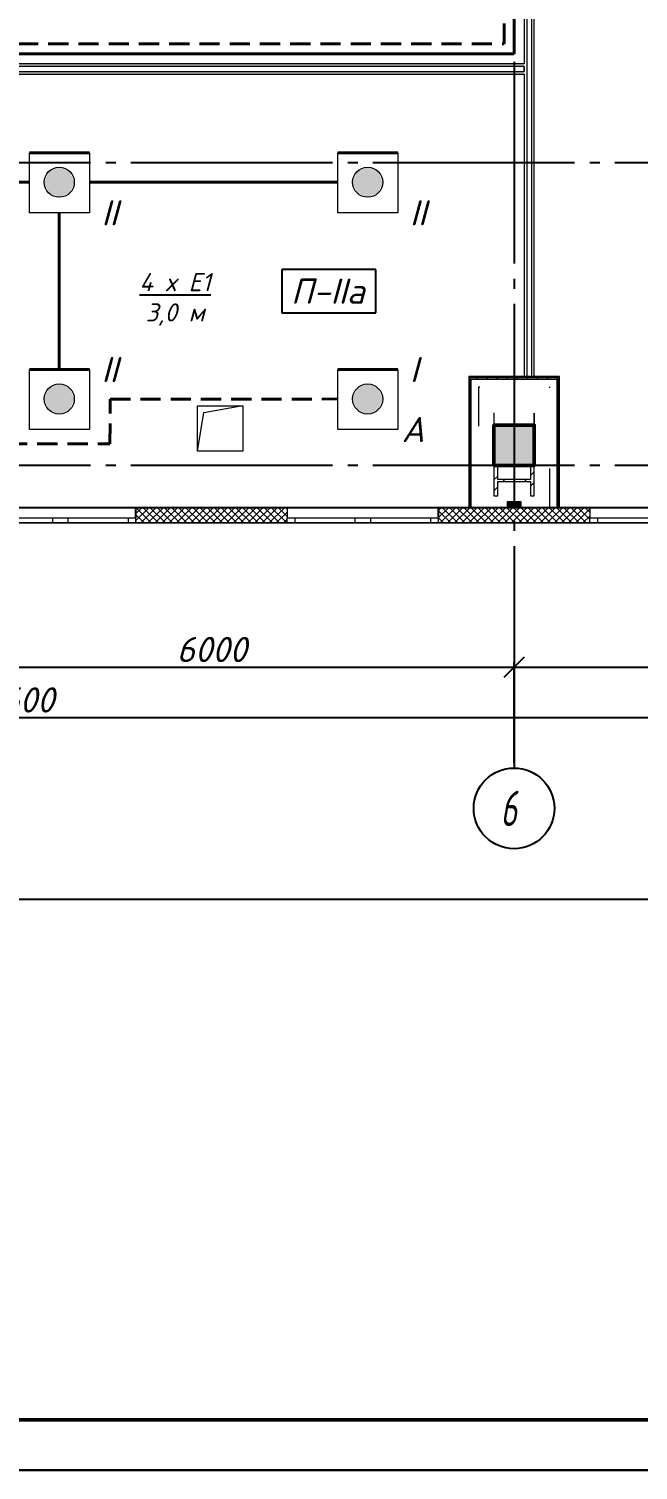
# Model space of a CAD drawing. Header units: millimetres. Extents: x 0 to 1286, y 0 to 420.
# Drawn here: x 350.1 to 410.5, y 0 to 142.9 of the extents above; entities that cross this region are included whole.
import ezdxf

# ---------------------------------------------------------------- set-up
doc = ezdxf.new("R2010")
doc.units = ezdxf.units.MM
for name, pattern in [('JIS_02_2.0', [3, 2, -1]), ('ГОСТ 2.303 5', [24, 20, -1.5, 1, -1.5]), ('СПКБ-0000-000-АР#003$0$Achse', [2300, 0, -800, 1500, 0]), ('СПКБ-0000-000-АР#003$0$Ashe', [300, 200, -100])]:
    doc.linetypes.add(name, pattern=pattern)
for name, color, linetype in [('Viewport2ForCustomObjects_0', 7, 'Continuous'), ('Номер помещения', 7, 'Continuous'), ('Рамка', 7, 'Continuous'), ('СПКБ-0000-000-АР#003$0$Двери ArchiCAD', 7, 'Continuous'), ('СПКБ-0000-000-АР#003$0$Колонны новые', 7, 'Continuous'), ('СПКБ-0000-000-АР#003$0$Колонны существующие', 7, 'Continuous'), ('СПКБ-0000-000-АР#003$0$Окна ArchiCAD', 7, 'Continuous'), ('СПКБ-0000-000-АР#003$0$Перекрытие', 7, 'Continuous'), ('СПКБ-0000-000-АР#003$0$Стены', 7, 'Continuous'), ('СПКБ-0000-000-АР#003$0$Фахверк', 7, 'Continuous'), ('Строительные оси', 7, 'Continuous'), ('ЭО_АВАРИЙНОЕ ОСВЕЩЕНИЕ', 7, 'Continuous'), ('ЭО_РАБОЧЕЕ ОСВЕЩЕНИЕ', 7, 'Continuous')]:
    doc.layers.add(name, color=color, linetype=linetype)
for name, color, linetype, lineweight, true_color in [('СПКБ-0000-000-АР#003$0$Двери ArchiCAD_Ном._пера__161', 7, 'Continuous', 13, 0xe11606), ('СПКБ-0000-000-АР#003$0$Двери ArchiCAD_Ном._пера__23', 7, 'Continuous', 35, 0xff6600), ('СПКБ-0000-000-АР#003$0$Двери ArchiCAD_Ном._пера__3', 7, 'Continuous', 18, 0xff6600), ('СПКБ-0000-000-АР#003$0$Колонны новые_Ном._пера__108', 7, 'Continuous', 13, 0xfd8379), ('СПКБ-0000-000-АР#003$0$Колонны существующие_Ном._пера__102', 7, 'Continuous', 13, 0xcccccc), ('СПКБ-0000-000-АР#003$0$Окна ArchiCAD_Ном._пера__68', 7, 'Continuous', 20, 0xfd4435), ('СПКБ-0000-000-АР#003$0$Стены_Ном._пера__161', 7, 'Continuous', 13, 0xe11606), ('СПКБ-0000-000-АР#003$0$Стены_Ном._пера__68', 7, 'Continuous', 20, 0xfd4435), ('СПКБ-0000-000-АР#003$0$Фахверк_Ном._пера__102', 7, 'Continuous', 13, 0xcccccc)]:
    doc.layers.add(name, color=color, linetype=linetype, lineweight=lineweight, true_color=true_color)
for name, color, linetype, lineweight in [('СПКБ-0000-000-АР#003$0$Колонны новые_Ном._пера__20', 1, 'Continuous', 20), ('СПКБ-0000-000-АР#003$0$Колонны существующие_Ном._пера__141', 7, 'Continuous', 50), ('СПКБ-0000-000-АР#003$0$Окна ArchiCAD_Ном._пера__6', 5, 'Continuous', 9), ('СПКБ-0000-000-АР#003$0$Перекрытие_Ном._пера__1', 7, 'Continuous', 13), ('СПКБ-0000-000-АР#003$0$Стены_Ном._пера__1', 7, 'Continuous', 13), ('СПКБ-0000-000-АР#003$0$Стены_Ном._пера__20', 1, 'Continuous', 20), ('СПКБ-0000-000-АР#003$0$Фахверк_Ном._пера__1', 7, 'Continuous', 13), ('СПКБ-0000-000-АР#003$0$Шахты ОВ_Ном._пера__1', 7, 'Continuous', 13)]:
    doc.layers.add(name, color=color, linetype=linetype, lineweight=lineweight)
doc.styles.add('1.8', font='isocpeui.ttf', dxfattribs={"height": 1.8})
doc.styles.add('2.5', font='isocpeui.ttf')
doc.styles.add('CustomTextStyle3', font='isocpeui.ttf', dxfattribs={"height": 2.5})
doc.styles.add('CustomTextStyle40', font='isocpeui.ttf', dxfattribs={"width": 0.651774, "height": 3.5})
doc.dimstyles.new('ISO-100', dxfattribs={"dimtxt": 2.5, "dimasz": 2, "dimexe": 0.5, "dimexo": 0.5, "dimgap": 0.5, "dimtad": 1, "dimdec": 0, "dimlfac": 100, "dimzin": 0, "dimdsep": 46, "dimtxsty": '2.5', "dimblk": 'OBLIQUE', "dimcen": 0, "dimdle": 0.5, "dimclrd": 3, "dimclre": 3, "dimadec": 0, "dimazin": 0, "dimtfac": 1, "dimtdec": 0, "dimtmove": 0, "dimatfit": 1, "dimfxl": 1, "dimtolj": 1, "dimtzin": 0, "dimlwd": -1, "dimarcsym": 0})
pattern_1 = [(0, (0, 0), (0, 75), [0, -75])]
pattern_2 = [(0, (0, 0), (0, 173.205), [0, -100]), (0, (50, 86.6), (0, 173.205), [0, -100])]
pattern_3 = [(45, (0, 0), (-159.099, 159.099), []), (45, (-53.03, 53.03), (-159.099, 159.099), [])]
pattern_4 = [(45, (0, 0), (-35.35534, 35.35534), []), (135, (0, 0), (35.35534, 35.35534), [])]

# ---------------------------------------------------------------- blocks, each defined once
blk = doc.blocks.new('_Oblique')
at = {"color": 0, "linetype": 'ByBlock', "lineweight": -2}
blk.add_line((-0.5, -0.5), (0.5, 0.5), dxfattribs=at)
blk = doc.blocks.new('*D573')
at = {"layer": 'Defpoints', "color": 0, "ltscale": 100, "transparency": 16777216}
for p in [(398.19, 79.59), (338.19, 69.59), (398.19, 69.59)]:
    blk.add_point(p, dxfattribs=at)
at = {"layer": 'Строительные оси', "color": 3, "lineweight": -2, "ltscale": 100, "transparency": 16777216}
for p, q in [((338.19, 70.09), (338.19, 80.09)), ((398.19, 70.09), (398.19, 80.09))]:
    blk.add_line(p, q, dxfattribs=at)
at = {"layer": 'Строительные оси', "color": 3, "ltscale": 100, "transparency": 16777216}
blk.add_line((337.69, 79.59), (398.69, 79.59), dxfattribs=at)
at = {"layer": 'Строительные оси', "color": 3, "ltscale": 100, "transparency": 16777216, "xscale": 2, "yscale": 2, "zscale": 2, "rotation": 180}
blk.add_blockref('_Oblique', (338.19, 79.59), dxfattribs=at)
at = {"layer": 'Строительные оси', "color": 3, "ltscale": 100, "transparency": 16777216, "xscale": 2, "yscale": 2, "zscale": 2}
blk.add_blockref('_Oblique', (398.19, 79.59), dxfattribs=at)
at = {"layer": 'Строительные оси', "color": 0, "ltscale": 100, "transparency": 16777216, "insert": (368.19, 81.34), "char_height": 2.5, "attachment_point": 5, "style": '2.5'}
blk.add_mtext('\\A1;6000', dxfattribs=at)
blk = doc.blocks.new('*D574')
at = {"layer": 'Defpoints', "color": 0, "ltscale": 100, "transparency": 16777216}
for p in [(458.19, 79.59), (398.19, 69.59), (458.19, 69.59)]:
    blk.add_point(p, dxfattribs=at)
at = {"layer": 'Строительные оси', "color": 3, "lineweight": -2, "ltscale": 100, "transparency": 16777216}
for p, q in [((398.19, 70.09), (398.19, 80.09)), ((458.19, 70.09), (458.19, 80.09))]:
    blk.add_line(p, q, dxfattribs=at)
at = {"layer": 'Строительные оси', "color": 3, "ltscale": 100, "transparency": 16777216}
blk.add_line((397.69, 79.59), (458.69, 79.59), dxfattribs=at)
at = {"layer": 'Строительные оси', "color": 3, "ltscale": 100, "transparency": 16777216, "xscale": 2, "yscale": 2, "zscale": 2, "rotation": 180}
blk.add_blockref('_Oblique', (398.19, 79.59), dxfattribs=at)
at = {"layer": 'Строительные оси', "color": 3, "ltscale": 100, "transparency": 16777216, "xscale": 2, "yscale": 2, "zscale": 2}
blk.add_blockref('_Oblique', (458.19, 79.59), dxfattribs=at)
at = {"layer": 'Строительные оси', "color": 0, "ltscale": 100, "transparency": 16777216, "insert": (428.19, 81.34), "char_height": 2.5, "attachment_point": 5, "style": '2.5'}
blk.add_mtext('\\A1;6000', dxfattribs=at)
blk = doc.blocks.new('*D578')
at = {"layer": 'Defpoints', "color": 0, "ltscale": 100, "transparency": 16777216}
for p in [(584.19, 74.59), (98.19, 69.59), (584.19, 69.59)]:
    blk.add_point(p, dxfattribs=at)
at = {"layer": 'Строительные оси', "color": 3, "ltscale": 100, "transparency": 16777216}
blk.add_line((97.69, 74.59), (584.69, 74.59), dxfattribs=at)
at = {"layer": 'Строительные оси', "color": 3, "lineweight": -2, "ltscale": 100, "transparency": 16777216}
for p, q in [((98.19, 70.09), (98.19, 75.09)), ((584.19, 70.09), (584.19, 75.09))]:
    blk.add_line(p, q, dxfattribs=at)
at = {"layer": 'Строительные оси', "color": 3, "ltscale": 100, "transparency": 16777216, "xscale": 2, "yscale": 2, "zscale": 2, "rotation": 180}
blk.add_blockref('_Oblique', (98.19, 74.59), dxfattribs=at)
at = {"layer": 'Строительные оси', "color": 3, "ltscale": 100, "transparency": 16777216, "xscale": 2, "yscale": 2, "zscale": 2}
blk.add_blockref('_Oblique', (584.19, 74.59), dxfattribs=at)
at = {"layer": 'Строительные оси', "color": 0, "ltscale": 100, "transparency": 16777216, "insert": (348.08, 76.34), "char_height": 2.5, "attachment_point": 5, "style": '2.5'}
blk.add_mtext('\\A1;48600', dxfattribs=at)
blk = doc.blocks.new('*E601')
at = {"layer": 'Номер помещения', "color": 6, "linetype": 'Continuous'}
for p, q in [((46.71, -1.72), (37.4, -1.72)), ((37.4, -1.72), (37.4, -6.02)), ((46.71, -6.02), (46.71, -1.72)), ((37.4, -6.02), (46.71, -6.02))]:
    blk.add_line(p, q, dxfattribs=at)
at = {"layer": 'Строительные оси', "color": 3, "linetype": 'ГОСТ 2.303 5', "lineweight": 25}
for p, q in [((60.43, 258.86), (60.43, -45.14)), ((186.43, 8.86), (-283.57, 8.86)), ((186.43, -21.14), (-283.57, -21.14)), ((60.43, -45.14), (60.43, -51.14))]:
    blk.add_line(p, q, dxfattribs=at)
at = {"layer": 'Строительные оси', "color": 3, "linetype": 'Continuous', "lineweight": 25}
blk.add_circle((60.43, -55.14), 4, dxfattribs=at)
at = {"layer": 'ЭО_АВАРИЙНОЕ ОСВЕЩЕНИЕ', "color": 1, "linetype": 'JIS_02_2.0', "lineweight": 40}
for p, q in [((59.43, 20.65), (59.43, 50.24)), ((-33.77, 20.65), (59.43, 20.65)), ((20.35, -19), (20.38, -14.58)), ((20.38, -14.58), (42.95, -14.56)), ((10.15, -19), (20.35, -19))]:
    blk.add_line(p, q, dxfattribs=at)
at = {"layer": 'ЭО_АВАРИЙНОЕ ОСВЕЩЕНИЕ', "color": 1, "lineweight": 40}
blk.add_line((42.95, -11.64), (48.9, -11.64), dxfattribs=at)
at = {"layer": 'ЭО_АВАРИЙНОЕ ОСВЕЩЕНИЕ', "color": 7, "lineweight": 0}
for p, q in [((42.95, -17.59), (42.95, -11.64)), ((48.9, -11.64), (48.9, -17.59)), ((48.9, -17.59), (42.95, -17.59))]:
    blk.add_line(p, q, dxfattribs=at)
blk.add_circle((45.91, -14.56), 1.49, dxfattribs=at)
at = {"layer": 'ЭО_АВАРИЙНОЕ ОСВЕЩЕНИЕ', "color": 1, "lineweight": 0}
for points in [[(44.86, -13.51), (44.42, -14.56), (47.4, -14.56)], [(45.91, -13.07), (44.86, -13.51), (46.96, -13.51)], [(44.86, -13.51), (46.96, -13.51), (47.4, -14.56)], [(44.42, -14.56), (44.86, -15.61), (46.96, -15.61)], [(44.42, -14.56), (47.4, -14.56), (46.96, -15.61)], [(44.86, -15.61), (46.96, -15.61), (45.91, -16.05)]]:
    blk.add_solid(points, dxfattribs=at)
at = {"layer": 'ЭО_РАБОЧЕЕ ОСВЕЩЕНИЕ', "color": 5, "lineweight": 40}
for p, q in [((60.43, 19.65), (60.43, 52.75)), ((-32.77, 19.65), (60.43, 19.65)), ((12.37, 9.85), (18.32, 9.85)), ((42.95, 9.85), (48.9, 9.85)), ((12.37, 6.92), (-12.26, 6.92)), ((42.95, 6.92), (18.32, 6.92)), ((15.33, -11.64), (15.33, 3.9)), ((12.37, -11.64), (18.32, -11.64))]:
    blk.add_line(p, q, dxfattribs=at)
at = {"layer": 'ЭО_РАБОЧЕЕ ОСВЕЩЕНИЕ', "color": 7, "lineweight": 0}
for p, q in [((12.37, 3.9), (12.37, 9.85)), ((18.32, 9.85), (18.32, 3.9)), ((42.95, 3.9), (42.95, 9.85)), ((48.9, 9.85), (48.9, 3.9)), ((18.32, 3.9), (12.37, 3.9)), ((48.9, 3.9), (42.95, 3.9)), ((12.37, -17.59), (12.37, -11.64)), ((18.32, -11.64), (18.32, -17.59)), ((18.32, -17.59), (12.37, -17.59))]:
    blk.add_line(p, q, dxfattribs=at)
for centre in [(15.33, 6.92), (45.91, 6.92), (15.33, -14.56)]:
    blk.add_circle(centre, 1.49, dxfattribs=at)
at = {"layer": 'ЭО_РАБОЧЕЕ ОСВЕЩЕНИЕ', "color": 5, "lineweight": 0}
for points in [[(14.28, 7.97), (13.84, 6.92), (16.82, 6.92)], [(15.33, 8.41), (14.28, 7.97), (16.38, 7.97)], [(14.28, 7.97), (16.38, 7.97), (16.82, 6.92)], [(44.86, 7.97), (44.42, 6.92), (47.4, 6.92)], [(45.91, 8.41), (44.86, 7.97), (46.96, 7.97)], [(44.86, 7.97), (46.96, 7.97), (47.4, 6.92)], [(13.84, 6.92), (14.28, 5.87), (16.38, 5.87)], [(13.84, 6.92), (16.82, 6.92), (16.38, 5.87)], [(14.28, 5.87), (16.38, 5.87), (15.33, 5.43)], [(44.42, 6.92), (44.86, 5.87), (46.96, 5.87)], [(44.42, 6.92), (47.4, 6.92), (46.96, 5.87)], [(44.86, 5.87), (46.96, 5.87), (45.91, 5.43)], [(14.28, -13.51), (13.84, -14.56), (16.82, -14.56)], [(15.33, -13.07), (14.28, -13.51), (16.38, -13.51)], [(14.28, -13.51), (16.38, -13.51), (16.82, -14.56)], [(13.84, -14.56), (14.28, -15.61), (16.38, -15.61)], [(13.84, -14.56), (16.82, -14.56), (16.38, -15.61)], [(14.28, -15.61), (16.38, -15.61), (15.33, -16.05)]]:
    blk.add_solid(points, dxfattribs=at)
at = {"layer": 'Номер помещения', "color": 0, "linetype": 'Continuous', "style": 'CustomTextStyle3'}
blk.add_text('П-IIа', height=2.5, dxfattribs=at).set_placement((38.3, -5.12))
at = {"layer": 'Строительные оси', "linetype": 'Continuous', "lineweight": 25, "style": 'CustomTextStyle40', "width": 0.651774}
blk.add_text('6', height=3.5, dxfattribs=at).set_placement((59.08, -56.89))
blk = doc.blocks.new('СПКБ-0000-000-АР#003$0$Перекрытие_1', base_point=(-24407, -2530))
at = {"layer": 'СПКБ-0000-000-АР#003$0$Перекрытие_Ном._пера__1', "color": 7, "linetype": 'Continuous', "lineweight": 13, "flags": 128}
blk.add_lwpolyline([(-24407, -2530), (-24407, 18887), (-23564, 18886), (-23564, 17145), (-22884, 17145), (-20993, 17145), (-20023, 17145), (-20023, 20247), (-17952, 20247), (-17957, 23688), (-17957, 25286), (17853, 25286), (17853, -2530), (5843, -2530), (243, -2530)], close=True, dxfattribs=at)
blk = doc.blocks.new('СПКБ-0000-000-АР#003$0$Двупольная Дверь 19_3')
at = {"layer": 'СПКБ-0000-000-АР#003$0$Двери ArchiCAD_Ном._пера__161', "color": 12, "linetype": 'Continuous', "lineweight": 13, "true_color": 0xe11606}
for p, q in [((-700, 0), (-737, 0)), ((-700, 0), (-700, -25)), ((700, 0), (700, -25)), ((700, 0), (737, 0)), ((-700, -100), (-737, -100)), ((-700, -25), (-700, -75)), ((-700, -75), (-700, -100)), ((700, -25), (700, -75)), ((700, -75), (700, -100)), ((700, -100), (737, -100))]:
    blk.add_line(p, q, dxfattribs=at)
at = {"layer": 'СПКБ-0000-000-АР#003$0$Двери ArchiCAD_Ном._пера__23', "color": 30, "linetype": 'Continuous', "lineweight": 35, "true_color": 0xff6600}
for p, q in [((-660, 0), (-700, 0)), ((-700, 0), (-700, -115)), ((-660, -115), (-660, 0)), ((700, 0), (660, 0)), ((660, 0), (660, -115)), ((700, -115), (700, 0)), ((-700, -115), (-660, -115)), ((660, -115), (700, -115))]:
    blk.add_line(p, q, dxfattribs=at)
at = {"layer": 'СПКБ-0000-000-АР#003$0$Двери ArchiCAD_Ном._пера__3', "color": 30, "linetype": 'Continuous', "lineweight": 18, "true_color": 0xff6600}
for p, q in [((-660, 0), (-88, 330)), ((660, 0), (88, 330))]:
    blk.add_line(p, q, dxfattribs=at)
for centre, start, end in [((-660, 0), 0, 30), ((660, 0), 150, 180)]:
    blk.add_arc(centre, 660, start, end, dxfattribs=at)
blk = doc.blocks.new('СПКБ-0000-000-АР#003$0$Стена_32', base_point=(6243, 6576))
at = {"layer": 'СПКБ-0000-000-АР#003$0$Стены_Ном._пера__161', "linetype": 'Continuous', "lineweight": 13, "true_color": 0xe11606}
h = blk.add_hatch(dxfattribs=at)
h.set_pattern_fill('ГИПС', color=12, style=0, pattern_type=2)
h.set_pattern_definition(pattern_1)
h.paths.add_polyline_path([(6143, 6576), (6143, 4963), (6168, 4963), (6168, 6576)])
h = blk.add_hatch(dxfattribs=at)
h.set_pattern_fill('ГИПС', color=12, style=0, pattern_type=2)
h.set_pattern_definition(pattern_1)
h.paths.add_polyline_path([(6218, 6576), (6218, 4963), (6243, 4963), (6243, 6576)])
h = blk.add_hatch(dxfattribs=at)
h.set_pattern_fill('ГИПС', color=12, style=0, pattern_type=2)
h.set_pattern_definition(pattern_1)
h.paths.add_polyline_path([(6143, -1234), (6168, -1234), (6168, 3563), (6143, 3563)])
h = blk.add_hatch(dxfattribs=at)
h.set_pattern_fill('ГИПС', color=12, style=0, pattern_type=2)
h.set_pattern_definition(pattern_1)
h.paths.add_polyline_path([(6218, -1234), (6243, -1234), (6243, 3563), (6218, 3563)])
at = {"layer": 'СПКБ-0000-000-АР#003$0$Стены_Ном._пера__161', "color": 12, "linetype": 'Continuous', "lineweight": 13, "true_color": 0xe11606}
for p, q in [((6168, 6576), (6168, 4963)), ((6218, 4963), (6218, 6576)), ((6143, 4963), (6143, 5000)), ((6143, 4963), (6168, 4963)), ((6168, 4963), (6218, 4963)), ((6218, 4963), (6243, 4963)), ((6243, 4963), (6243, 5000)), ((6143, 3563), (6143, 3526)), ((6143, 3563), (6168, 3563)), ((6168, 3563), (6168, -1234)), ((6168, 3563), (6218, 3563)), ((6218, -1234), (6218, 3563)), ((6218, 3563), (6243, 3563)), ((6243, 3563), (6243, 3526))]:
    blk.add_line(p, q, dxfattribs=at)
at = {"layer": 'СПКБ-0000-000-АР#003$0$Стены_Ном._пера__161', "color": 12, "linetype": 'Continuous', "lineweight": 13, "true_color": 0xe11606, "flags": 128}
for points in [[(6143, 6576), (6143, 4963)], [(6243, 6576), (6143, 6576)], [(6243, 5186), (6243, 6576)], [(6243, 5111), (6243, 5161)], [(6243, 4963), (6243, 5086)], [(6143, 3563), (6143, 1865)], [(6243, -1234), (6243, 3563)], [(6143, 1840), (6143, 1790)], [(6143, 1765), (6143, -1234)], [(6143, -1234), (6243, -1234)]]:
    blk.add_lwpolyline(points, dxfattribs=at)
at = {"layer": 'СПКБ-0000-000-АР#003$0$Двери ArchiCAD', "color": 21, "linetype": 'Continuous', "lineweight": 18, "true_color": 0xff9955, "xscale": -1, "zscale": 1000, "rotation": 90}
blk.add_blockref('СПКБ-0000-000-АР#003$0$Двупольная Дверь 19_3', (6143, 4263), dxfattribs=at)
blk = doc.blocks.new('СПКБ-0000-000-АР#003$0$Стена_36', base_point=(6243, 1765))
at = {"layer": 'СПКБ-0000-000-АР#003$0$Стены_Ном._пера__161', "linetype": 'Continuous', "lineweight": 13, "true_color": 0xe11606}
h = blk.add_hatch(dxfattribs=at)
h.set_pattern_fill('ГИПС', color=12, style=0, pattern_type=2)
h.set_pattern_definition(pattern_1)
h.paths.add_polyline_path([(6143, 1865), (-3177, 1865), (-3152, 1840), (6143, 1840)])
h = blk.add_hatch(dxfattribs=at)
h.set_pattern_fill('ГИПС', color=12, style=0, pattern_type=2)
h.set_pattern_definition(pattern_1)
h.paths.add_polyline_path([(-3077, 1765), (6143, 1765), (6143, 1790), (-3102, 1790)])
at = {"layer": 'СПКБ-0000-000-АР#003$0$Стены_Ном._пера__161', "color": 12, "linetype": 'Continuous', "lineweight": 13, "true_color": 0xe11606}
for p, q in [((6143, 1840), (-3152, 1840)), ((-3102, 1790), (6143, 1790))]:
    blk.add_line(p, q, dxfattribs=at)
at = {"layer": 'СПКБ-0000-000-АР#003$0$Стены_Ном._пера__161', "color": 12, "linetype": 'Continuous', "lineweight": 13, "true_color": 0xe11606, "flags": 128}
for points in [[(6143, 1865), (-3177, 1865)], [(-3077, 1765), (6143, 1765)], [(6143, 1790), (6143, 1840)]]:
    blk.add_lwpolyline(points, dxfattribs=at)
blk = doc.blocks.new('СПКБ-0000-000-АР#003$0$Стена_158', base_point=(6393, -1334))
at = {"layer": 'СПКБ-0000-000-АР#003$0$Стены_Ном._пера__20', "linetype": 'Continuous', "lineweight": 20}
h = blk.add_hatch(dxfattribs=at)
h.set_pattern_fill('ШТУКАТУРКА', color=1, style=0, pattern_type=2)
h.set_pattern_definition(pattern_2)
h.paths.add_polyline_path([(6468, -1259), (6468, -2535), (6481, -2535), (6481, -1246)])
h = blk.add_hatch(dxfattribs=at)
h.set_pattern_fill('ШТУКАТУРКА', color=1, style=0, pattern_type=2)
h.set_pattern_definition(pattern_2)
h.paths.add_polyline_path([(6493, -2535), (6493, -1234), (6481, -1246), (6481, -2535)])
at = {"layer": 'СПКБ-0000-000-АР#003$0$Стены_Ном._пера__1', "color": 7, "linetype": 'СПКБ-0000-000-АР#003$0$Achse', "lineweight": 13, "flags": 128}
blk.add_lwpolyline([(6393, -1334), (6393, -2535)], dxfattribs=at)
at = {"layer": 'СПКБ-0000-000-АР#003$0$Стены_Ном._пера__1', "color": 7, "linetype": 'Continuous', "lineweight": 13, "flags": 128}
blk.add_lwpolyline([(6393, -2535), (6468, -2535)], dxfattribs=at)
at = {"layer": 'СПКБ-0000-000-АР#003$0$Стены_Ном._пера__20', "color": 1, "linetype": 'Continuous', "lineweight": 20, "flags": 128}
for points in [[(6493, -2535), (6493, -1234)], [(6468, -2535), (6481, -2535)], [(6481, -2535), (6493, -2535)]]:
    blk.add_lwpolyline(points, dxfattribs=at)
at = {"layer": 'СПКБ-0000-000-АР#003$0$Стены_Ном._пера__68', "color": 20, "linetype": 'Continuous', "lineweight": 20, "true_color": 0xfd4435}
for p, q in [((6468, -1259), (6468, -2535)), ((6481, -2535), (6481, -1246))]:
    blk.add_line(p, q, dxfattribs=at)
blk = doc.blocks.new('СПКБ-0000-000-АР#003$0$Стена_159', base_point=(5693, -1334))
at = {"layer": 'СПКБ-0000-000-АР#003$0$Стены_Ном._пера__20', "linetype": 'Continuous', "lineweight": 20}
h = blk.add_hatch(dxfattribs=at)
h.set_pattern_fill('ШТУКАТУРКА', color=1, style=0, pattern_type=2)
h.set_pattern_definition(pattern_2)
h.paths.add_polyline_path([(5593, -1234), (5593, -2535), (5605, -2535), (5605, -1246)])
h = blk.add_hatch(dxfattribs=at)
h.set_pattern_fill('ШТУКАТУРКА', color=1, style=0, pattern_type=2)
h.set_pattern_definition(pattern_2)
h.paths.add_polyline_path([(5618, -2535), (5618, -1259), (5605, -1246), (5605, -2535)])
at = {"layer": 'СПКБ-0000-000-АР#003$0$Стены_Ном._пера__1', "color": 7, "linetype": 'СПКБ-0000-000-АР#003$0$Achse', "lineweight": 13, "flags": 128}
blk.add_lwpolyline([(5693, -2535), (5693, -1334)], dxfattribs=at)
at = {"layer": 'СПКБ-0000-000-АР#003$0$Стены_Ном._пера__1', "color": 7, "linetype": 'Continuous', "lineweight": 13, "flags": 128}
blk.add_lwpolyline([(5693, -2535), (5618, -2535)], dxfattribs=at)
at = {"layer": 'СПКБ-0000-000-АР#003$0$Стены_Ном._пера__20', "color": 1, "linetype": 'Continuous', "lineweight": 20, "flags": 128}
for points in [[(5593, -1234), (5593, -2535)], [(5605, -2535), (5593, -2535)], [(5618, -2535), (5605, -2535)]]:
    blk.add_lwpolyline(points, dxfattribs=at)
at = {"layer": 'СПКБ-0000-000-АР#003$0$Стены_Ном._пера__68', "color": 20, "linetype": 'Continuous', "lineweight": 20, "true_color": 0xfd4435}
for p, q in [((5605, -1246), (5605, -2535)), ((5618, -2535), (5618, -1259))]:
    blk.add_line(p, q, dxfattribs=at)
blk = doc.blocks.new('СПКБ-0000-000-АР#003$0$Стена_160', base_point=(5693, -1334))
at = {"layer": 'СПКБ-0000-000-АР#003$0$Стены_Ном._пера__20', "linetype": 'Continuous', "lineweight": 20}
h = blk.add_hatch(dxfattribs=at)
h.set_pattern_fill('ШТУКАТУРКА', color=1, style=0, pattern_type=2)
h.set_pattern_definition(pattern_2)
h.paths.add_polyline_path([(6493, -1234), (5593, -1234), (5605, -1246), (6481, -1246)])
h = blk.add_hatch(dxfattribs=at)
h.set_pattern_fill('ШТУКАТУРКА', color=1, style=0, pattern_type=2)
h.set_pattern_definition(pattern_2)
h.paths.add_polyline_path([(5618, -1259), (6468, -1259), (6481, -1246), (5605, -1246)])
at = {"layer": 'СПКБ-0000-000-АР#003$0$Стены_Ном._пера__1', "color": 7, "linetype": 'СПКБ-0000-000-АР#003$0$Achse', "lineweight": 13, "flags": 128}
blk.add_lwpolyline([(5693, -1334), (6393, -1334)], dxfattribs=at)
at = {"layer": 'СПКБ-0000-000-АР#003$0$Стены_Ном._пера__20', "color": 1, "linetype": 'Continuous', "lineweight": 20, "flags": 128}
blk.add_lwpolyline([(6493, -1234), (5593, -1234)], dxfattribs=at)
at = {"layer": 'СПКБ-0000-000-АР#003$0$Стены_Ном._пера__68', "color": 20, "linetype": 'Continuous', "lineweight": 20, "true_color": 0xfd4435}
for p, q in [((6481, -1246), (5605, -1246)), ((5618, -1259), (6468, -1259))]:
    blk.add_line(p, q, dxfattribs=at)
blk = doc.blocks.new('СПКБ-0000-000-АР#003$0$Колонна_7', base_point=(6043, -1914))
at = {"layer": 'СПКБ-0000-000-АР#003$0$Колонны существующие_Ном._пера__102', "linetype": 'Continuous', "lineweight": 13, "true_color": 0xcccccc}
blk.add_hatch(color=254, dxfattribs=at).paths.add_polyline_path([(5843, -2114), (6243, -2114), (6243, -1714), (5843, -1714)])
at = {"layer": 'СПКБ-0000-000-АР#003$0$Колонны существующие_Ном._пера__141', "color": 7, "linetype": 'Continuous', "lineweight": 50, "flags": 128}
blk.add_lwpolyline([(5843, -2114), (6243, -2114), (6243, -1714), (5843, -1714)], close=True, dxfattribs=at)
blk = doc.blocks.new('СПКБ-0000-000-АР#003$0$Колонна_39', base_point=(6043, -2264))
at = {"layer": 'СПКБ-0000-000-АР#003$0$Колонны новые_Ном._пера__108', "linetype": 'Continuous', "lineweight": 13, "true_color": 0xfd8379}
h = blk.add_hatch(dxfattribs=at)
h.set_pattern_fill('СТАЛЬ', color=11, style=0, pattern_type=2)
h.set_pattern_definition(pattern_3)
h.paths.add_polyline_path([(6243, -2414), (6243, -2114), (6207, -2114), (6207, -2255), (5880, -2255), (5880, -2114), (5843, -2114), (5843, -2414), (5880, -2414), (5880, -2273), (6207, -2273), (6207, -2414)])
at = {"layer": 'СПКБ-0000-000-АР#003$0$Колонны новые_Ном._пера__20', "color": 1, "linetype": 'Continuous', "lineweight": 20}
for p, q in [((5880, -2114), (5843, -2114)), ((5843, -2114), (5843, -2414)), ((5880, -2255), (5880, -2114)), ((6243, -2114), (6207, -2114)), ((6207, -2114), (6207, -2255)), ((6243, -2414), (6243, -2114)), ((6207, -2255), (5880, -2255)), ((5880, -2414), (5880, -2273)), ((5880, -2273), (6207, -2273)), ((6207, -2273), (6207, -2414)), ((5843, -2414), (5880, -2414)), ((6207, -2414), (6243, -2414))]:
    blk.add_line(p, q, dxfattribs=at)
blk = doc.blocks.new('СПКБ-0000-000-АР#003$0$Колонна_40', base_point=(5843, -1657))
at = {"layer": 'СПКБ-0000-000-АР#003$0$Колонны новые_Ном._пера__108', "linetype": 'Continuous', "lineweight": 13, "true_color": 0xfd8379}
h = blk.add_hatch(dxfattribs=at)
h.set_pattern_fill('СТАЛЬ', color=11, style=0, pattern_type=2)
h.set_pattern_definition(pattern_3)
h.paths.add_polyline_path([(6243, -1598), (6241, -1598), (6241, -1711), (5845, -1711), (5845, -1598), (5843, -1598), (5843, -1711), (5843, -1713), (5845, -1713), (6241, -1713), (6243, -1713), (6243, -1711)])
at = {"layer": 'СПКБ-0000-000-АР#003$0$Колонны новые_Ном._пера__20', "color": 1, "linetype": 'Continuous', "lineweight": 20}
for p, q in [((5845, -1598), (5843, -1598)), ((5843, -1598), (5843, -1711)), ((5843, -1711), (5843, -1713)), ((5843, -1713), (5845, -1713)), ((5845, -1711), (5845, -1598)), ((6241, -1711), (5845, -1711)), ((5845, -1713), (6241, -1713)), ((6243, -1598), (6241, -1598)), ((6241, -1598), (6241, -1711)), ((6241, -1713), (6243, -1713)), ((6243, -1711), (6243, -1598)), ((6243, -1713), (6243, -1711))]:
    blk.add_line(p, q, dxfattribs=at)
blk = doc.blocks.new('СПКБ-0000-000-АР#003$0$Двустворчатое Окно 19')
at = {"layer": 'СПКБ-0000-000-АР#003$0$Окна ArchiCAD_Ном._пера__6', "color": 5, "linetype": 'Continuous', "lineweight": 9}
for p, q in [((-750, 0), (-675, 0)), ((-747, 100), (747, 100)), ((-675, 0), (-675, -50)), ((-675, 0), (-75, 0)), ((-75, -50), (-75, 0)), ((-75, 0), (0, 0)), ((0, 0), (75, 0)), ((75, 0), (75, -50)), ((75, 0), (675, 0)), ((675, -50), (675, 0)), ((675, 0), (750, 0)), ((-750, -50), (750, -50)), ((-675, -50), (-750, -50)), ((-75, -50), (-675, -50)), ((0, -50), (-75, -50)), ((75, -50), (0, -50)), ((675, -50), (75, -50)), ((750, -50), (675, -50))]:
    blk.add_line(p, q, dxfattribs=at)
at = {"layer": 'СПКБ-0000-000-АР#003$0$Окна ArchiCAD_Ном._пера__68', "color": 20, "linetype": 'Continuous', "lineweight": 20, "true_color": 0xfd4435}
for p, q in [((-750, -47), (-750, 0)), ((750, -47), (750, 0)), ((-750, -50), (-750, -47)), ((750, -50), (750, -47))]:
    blk.add_line(p, q, dxfattribs=at)
blk = doc.blocks.new('СПКБ-0000-000-АР#003$0$Стена_228', base_point=(-24407, -2534))
at = {"layer": 'СПКБ-0000-000-АР#003$0$Стены_Ном._пера__68', "linetype": 'Continuous', "lineweight": 20, "true_color": 0xfd4435}
for points in [[(2290, -2534), (2290, -2634), (2293, -2634), (2293, -2537), (2293, -2534)], [(2293, -2537), (3793, -2537), (3793, -2534), (2293, -2534)], [(3793, -2534), (3793, -2537), (3793, -2634), (3796, -2634), (3796, -2534)], [(5290, -2534), (5290, -2634), (5293, -2634), (5293, -2537), (5293, -2534)], [(5293, -2537), (6793, -2537), (6793, -2534), (5293, -2534)], [(6793, -2534), (6793, -2537), (6793, -2634), (6796, -2634), (6796, -2534)], [(3793, -2681), (2293, -2681), (2293, -2684), (3793, -2684)], [(5293, -2681), (5293, -2684), (6793, -2684), (6793, -2681)]]:
    blk.add_hatch(color=20, dxfattribs=at).paths.add_polyline_path(points)
h = blk.add_hatch(dxfattribs=at)
h.set_pattern_fill('СЕТКА_5X5_ДИАГОНАЛЬНАЯ', color=20, style=0, pattern_type=2)
h.set_pattern_definition(pattern_4)
h.paths.add_polyline_path([(2293, -2537), (2293, -2634), (2293, -2681), (3793, -2681), (3793, -2634), (3793, -2537)])
h = blk.add_hatch(dxfattribs=at)
h.set_pattern_fill('СЕТКА_5X5_ДИАГОНАЛЬНАЯ', color=20, style=0, pattern_type=2)
h.set_pattern_definition(pattern_4)
h.paths.add_polyline_path([(5293, -2634), (5293, -2681), (6793, -2681), (6793, -2634), (6793, -2537), (5293, -2537)])
at = {"layer": 'СПКБ-0000-000-АР#003$0$Стены_Ном._пера__68', "color": 20, "linetype": 'Continuous', "lineweight": 20, "true_color": 0xfd4435}
for p, q in [((2290, -2634), (2290, -2534)), ((2293, -2534), (2290, -2534)), ((3793, -2537), (2293, -2537)), ((2293, -2537), (2293, -2634)), ((3793, -2534), (3796, -2534)), ((3793, -2537), (3793, -2634)), ((3796, -2634), (3796, -2534)), ((5290, -2634), (5290, -2534)), ((5293, -2534), (5290, -2534)), ((6793, -2537), (5293, -2537)), ((5293, -2537), (5293, -2634)), ((6793, -2534), (6796, -2534)), ((6793, -2537), (6793, -2634)), ((6796, -2634), (6796, -2534)), ((2293, -2634), (2290, -2634)), ((2293, -2681), (2293, -2634)), ((2293, -2681), (3793, -2681)), ((2293, -2684), (2293, -2681)), ((3793, -2634), (3796, -2634)), ((3793, -2681), (3793, -2634)), ((3793, -2684), (3793, -2681)), ((5293, -2634), (5290, -2634)), ((5293, -2681), (5293, -2634)), ((5293, -2681), (6793, -2681)), ((5293, -2684), (5293, -2681)), ((6793, -2634), (6796, -2634)), ((6793, -2681), (6793, -2634)), ((6793, -2684), (6793, -2681))]:
    blk.add_line(p, q, dxfattribs=at)
at = {"layer": 'СПКБ-0000-000-АР#003$0$Стены_Ном._пера__68', "color": 20, "linetype": 'Continuous', "lineweight": 20, "true_color": 0xfd4435, "flags": 128}
for points in [[(3793, -2534), (2293, -2534)], [(6793, -2534), (5293, -2534)], [(2293, -2684), (3793, -2684)], [(5293, -2684), (6793, -2684)]]:
    blk.add_lwpolyline(points, dxfattribs=at)
at = {"layer": 'СПКБ-0000-000-АР#003$0$Окна ArchiCAD', "color": 5, "linetype": 'Continuous', "lineweight": 9, "zscale": 1000}
for p in [(1543, -2634), (4543, -2634), (7543, -2634)]:
    blk.add_blockref('СПКБ-0000-000-АР#003$0$Двустворчатое Окно 19', p, dxfattribs=at)
blk = doc.blocks.new('СПКБ-0000-000-АР#003$0$Колонна_129', base_point=(6043, -2504))
at = {"layer": 'СПКБ-0000-000-АР#003$0$Фахверк_Ном._пера__102', "linetype": 'Continuous', "lineweight": 13, "true_color": 0xcccccc}
blk.add_hatch(color=254, dxfattribs=at).paths.add_polyline_path([(5973, -2534), (6113, -2534), (6113, -2474), (5973, -2474)])
at = {"layer": 'СПКБ-0000-000-АР#003$0$Фахверк_Ном._пера__1', "color": 7, "linetype": 'Continuous', "lineweight": 13, "flags": 128}
blk.add_lwpolyline([(5973, -2534), (6113, -2534), (6113, -2474), (5973, -2474)], close=True, dxfattribs=at)
blk = doc.blocks.new('*E600')
at = {"layer": 'СПКБ-0000-000-АР#003$0$Шахты ОВ_Ном._пера__1', "color": 7, "linetype": 'Continuous', "lineweight": 13}
for p, q in [((275.231, 10.929), (279.094, 11.626)), ((274.594, 7.126), (275.231, 10.929))]:
    blk.add_line(p, q, dxfattribs=at)
at = {"layer": 'СПКБ-0000-000-АР#003$0$Шахты ОВ_Ном._пера__1', "color": 7, "linetype": 'СПКБ-0000-000-АР#003$0$Ashe', "lineweight": 13, "flags": 128}
blk.add_lwpolyline([(274.594, 11.604), (279.094, 11.604), (279.094, 7.104), (274.594, 7.104)], close=True, dxfattribs=at)
at = {"layer": 'СПКБ-0000-000-АР#003$0$Колонны новые', "color": 1, "lineweight": 20, "xscale": 0.01, "yscale": 0.01, "zscale": 0.01}
for name, p in [('СПКБ-0000-000-АР#003$0$Колонна_40', (303.999, 10.276)), ('СПКБ-0000-000-АР#003$0$Колонна_39', (305.999, 4.201))]:
    blk.add_blockref(name, p, dxfattribs=at)
at = {"layer": 'СПКБ-0000-000-АР#003$0$Колонны существующие', "color": 7, "lineweight": 50, "xscale": 0.01, "yscale": 0.01, "zscale": 0.01}
blk.add_blockref('СПКБ-0000-000-АР#003$0$Колонна_7', (305.999, 7.701), dxfattribs=at)
at = {"layer": 'СПКБ-0000-000-АР#003$0$Перекрытие', "color": 7, "linetype": 'Continuous', "lineweight": 13, "xscale": 0.01, "yscale": 0.01, "zscale": 0.01}
blk.add_blockref('СПКБ-0000-000-АР#003$0$Перекрытие_1', (1.5, 1.54), dxfattribs=at)
at = {"layer": 'СПКБ-0000-000-АР#003$0$Стены', "color": 12, "lineweight": 13, "true_color": 0xe11606, "xscale": 0.01, "yscale": 0.01, "zscale": 0.01}
for name, p in [('СПКБ-0000-000-АР#003$0$Стена_32', (307.999, 92.601)), ('СПКБ-0000-000-АР#003$0$Стена_36', (307.999, 44.495))]:
    blk.add_blockref(name, p, dxfattribs=at)
at = {"layer": 'СПКБ-0000-000-АР#003$0$Стены', "color": 12, "lineweight": 50, "true_color": 0xdf0000, "xscale": 0.01, "yscale": 0.01, "zscale": 0.01}
for name, p in [('СПКБ-0000-000-АР#003$0$Стена_159', (302.499, 13.499)), ('СПКБ-0000-000-АР#003$0$Стена_160', (302.499, 13.499)), ('СПКБ-0000-000-АР#003$0$Стена_158', (309.499, 13.499))]:
    blk.add_blockref(name, p, dxfattribs=at)
at = {"layer": 'СПКБ-0000-000-АР#003$0$Стены', "color": 20, "lineweight": 20, "true_color": 0xfd4435, "xscale": 0.01, "yscale": 0.01, "zscale": 0.01}
blk.add_blockref('СПКБ-0000-000-АР#003$0$Стена_228', (1.5, 1.5), dxfattribs=at)
at = {"layer": 'СПКБ-0000-000-АР#003$0$Фахверк', "color": 7, "lineweight": 13, "xscale": 0.01, "yscale": 0.01, "zscale": 0.01}
blk.add_blockref('СПКБ-0000-000-АР#003$0$Колонна_129', (305.999, 1.801), dxfattribs=at)

msp = doc.modelspace()

# ---------------------------------------------------------------- linework, layer by layer
at = {"layer": 'Defpoints', "linetype": 'Continuous'}
msp.add_lwpolyline([(35, 56.586), (637.188, 56.586), (637.188, 400), (35, 400)], close=True, dxfattribs=at)
at = {"layer": 'Рамка', "lineweight": 30}
msp.add_lwpolyline([(891, 0), (0, 0), (0, 420), (891, 420)], close=True, dxfattribs=at)
at = {"layer": 'Рамка', "lineweight": 50}
msp.add_lwpolyline([(886, 5), (886, 415), (20, 415), (20, 5)], close=True, dxfattribs=at)

# ---------------------------------------------------------------- block references
msp.add_blockref('*E600', (92.189, 93.885))
at = {"layer": 'Viewport2ForCustomObjects_0'}
msp.add_blockref('*E601', (337.756, 120.729), dxfattribs=at)

# ---------------------------------------------------------------- texts
at = {"layer": 'ЭО_АВАРИЙНОЕ ОСВЕЩЕНИЕ', "insert": (388.26, 109.092), "char_height": 2.5, "attachment_point": 5, "style": '2.5'}
msp.add_mtext('I', dxfattribs=at)
at = {"layer": 'ЭО_АВАРИЙНОЕ ОСВЕЩЕНИЕ', "color": 1, "insert": (388.16, 103.142), "char_height": 2.5, "attachment_point": 5, "style": '2.5'}
msp.add_mtext('А', dxfattribs=at)
at = {"layer": 'ЭО_РАБОЧЕЕ ОСВЕЩЕНИЕ', "attachment_point": 5}
for s, insert, char_height, style in [('II', (358.08, 124.624), 2.5, '2.5'), ('II', (388.66, 124.624), 2.5, '2.5'), ('{\\L4 x Е1\\P}3,0 м', (364.569, 116.041), 1.8, '1.8'), ('II', (358.08, 109.092), 2.5, '2.5')]:
    msp.add_mtext(s, dxfattribs=dict(at, insert=insert, char_height=char_height, style=style))

# ---------------------------------------------------------------- dimensions: what is measured, and where the dimension line sits
at = {"layer": 'Строительные оси', "ltscale": 100}
for base, p1, p2, picture, middle in [((398.188, 79.586), (338.188, 69.586), (398.188, 69.586), '*D573', (368.188, 81.336)), ((458.188, 79.586), (398.188, 69.586), (458.188, 69.586), '*D574', (428.188, 81.336))]:
    dim = msp.add_linear_dim(base=base, p1=p1, p2=p2, dimstyle='ISO-100', override={"dimscale": 1, "dimlfac": 100}, dxfattribs=at)
    dim.commit()
    dim.dimension.update_dxf_attribs({"geometry": picture, "text_midpoint": middle})
dim = msp.add_linear_dim(base=(584.188, 74.586), p1=(98.188, 69.586), p2=(584.188, 69.586), dimstyle='ISO-100', override={"dimscale": 1, "dimlfac": 100}, dxfattribs=at)
dim.commit()
dim.dimension.update_dxf_attribs({"geometry": '*D578', "text_midpoint": (348.084, 74.586), "dimtype": 160})

doc.saveas('drawing.dxf')
